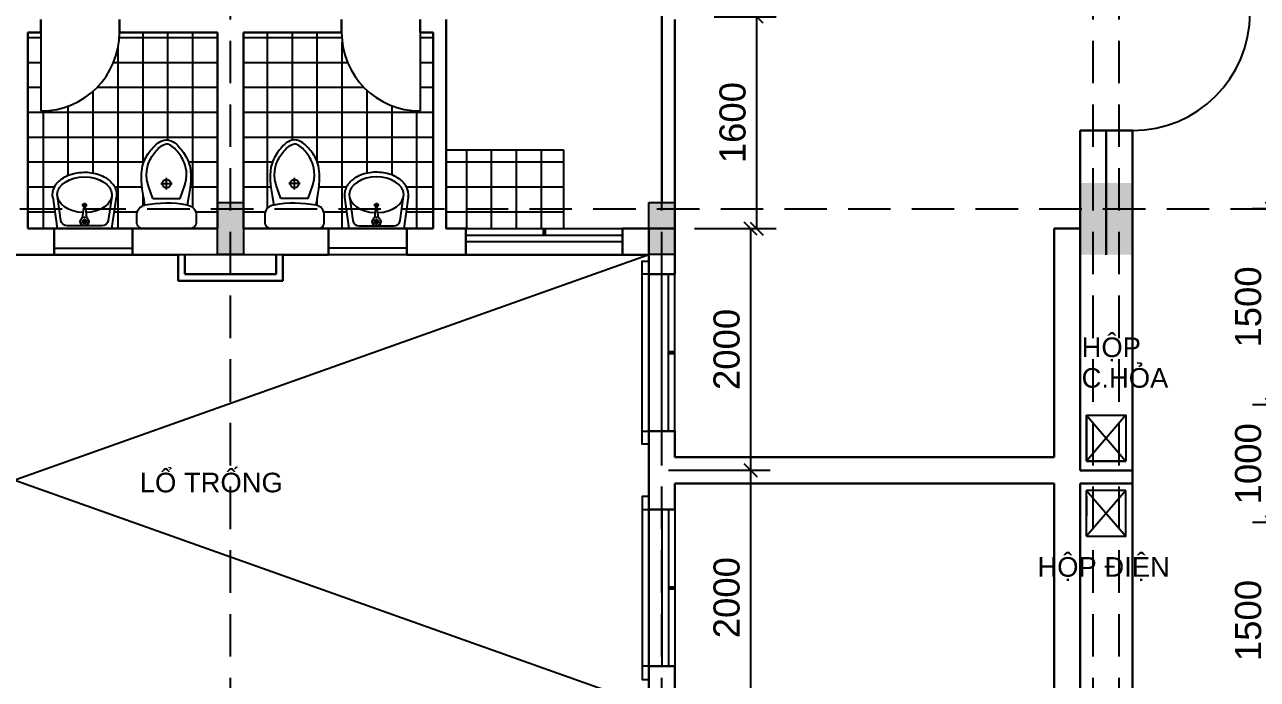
# Model space of a CAD drawing. Extents: x -100 to 171306, y -3236 to 60448.
# Drawn here: x 23669 to 33100, y 44999 to 50009 of the extents above; entities that cross this region are included whole.
import ezdxf

# ---------------------------------------------------------------- set-up
doc = ezdxf.new("R2010")
doc.units = 0
doc.header["$LTSCALE"] = 1300
doc.linetypes.add('HIDDEN', pattern=[0.375, 0.25, -0.125])
doc.layers.get('0').update_dxf_attribs({"linetype": 'CONTINUOUS'})
doc.layers.get('DEFPOINTS').update_dxf_attribs({"linetype": 'CONTINUOUS'})
for name, color, linetype in [('BAO', 3, 'CONTINUOUS'), ('COT', 1, 'CONTINUOUS'), ('CUA', 4, 'CONTINUOUS'), ('HATCH', 5, 'CONTINUOUS'), ('RANH', 2, 'CONTINUOUS'), ('TBI', 2, 'CONTINUOUS'), ('TEXT', 7, 'CONTINUOUS'), ('TIM', 6, 'CONTINUOUS')]:
    doc.layers.add(name, color=color, linetype=linetype)
doc.layers.add('TUONG', color=3, linetype='CONTINUOUS', lineweight=30)
doc.styles.add('VN', font='VHELVEN.TTF')
doc.styles.add('VNI-HELVE', font='VHELVEN.TTF')
doc.dimstyles.new('DIM100S', dxfattribs={"dimscale": 0, "dimtxt": 200, "dimasz": 100, "dimexe": 150, "dimexo": 150, "dimgap": 80, "dimtad": 1, "dimdec": 0, "dimrnd": 50, "dimzin": 0, "dimdsep": 46, "dimtxsty": 'VNI-HELVE', "dimblk1": 'OBLIQUE', "dimblk2": 'OBLIQUE', "dimsah": 1, "dimcen": 0, "dimclrd": 6, "dimclre": 6, "dimclrt": 6, "dimadec": 0, "dimazin": 0, "dimtfac": 1, "dimtdec": 0, "dimtmove": 0, "dimatfit": 3, "dimfxl": 1, "dimtolj": 1, "dimtzin": 0, "dimarcsym": 0})

# ---------------------------------------------------------------- blocks, each defined once
blk = doc.blocks.new('S12B')
at = {"layer": 'CUA', "color": 4, "linetype": 'Continuous'}
for p, q in [((-600, 100), (600, 100)), ((-600, 50), (600, 50)), ((-600, 0), (600, 0)), ((-600, -100), (600, -100))]:
    blk.add_line(p, q, dxfattribs=at)
at = {"layer": 'CUA', "color": 4, "linetype": 'Continuous', "const_width": 30}
blk.add_lwpolyline([(0, 50), (0, 100)], dxfattribs=at)
blk = doc.blocks.new('_OBLIQUE')
at = {"color": 0, "linetype": 'ByBlock'}
blk.add_line((-0.5, -0.5), (0.5, 0.5), dxfattribs=at)
blk = doc.blocks.new('*D131')
at = {"color": 6, "linetype": 'ByBlock', "transparency": 16777216}
for p, q in [((28594.1, 46598.6), (29372.9, 46598.6)), ((29222.9, 46598.6), (29222.9, 44648.9)), ((28794.1, 44648.9), (29372.9, 44648.9))]:
    blk.add_line(p, q, dxfattribs=at)
at = {"layer": 'DEFPOINTS', "color": 0, "linetype": 'ByBlock', "transparency": 16777216}
for p in [(28444.1, 46598.6), (28644.1, 44648.9), (29222.9, 44648.9)]:
    blk.add_point(p, dxfattribs=at)
at = {"color": 6, "linetype": 'ByBlock', "transparency": 16777216, "xscale": 100, "yscale": 100, "zscale": 100}
for p, rotation in [((29222.9, 46598.6), 90), ((29222.9, 44648.9), 270)]:
    blk.add_blockref('_OBLIQUE', p, dxfattribs=dict(at, rotation=rotation))
at = {"color": 6, "linetype": 'ByBlock', "transparency": 16777216, "insert": (29040.1, 45623.8), "char_height": 200, "attachment_point": 5, "rotation": 90, "style": 'VNI-HELVE'}
blk.add_mtext('\\A1;2000', dxfattribs=at)
blk = doc.blocks.new('*D132')
at = {"color": 6, "linetype": 'ByBlock', "transparency": 16777216}
for p, q in [((28794.1, 48448.9), (29372.9, 48448.9)), ((29222.9, 48448.9), (29222.9, 46598.6)), ((28744.1, 46598.6), (29372.9, 46598.6))]:
    blk.add_line(p, q, dxfattribs=at)
at = {"layer": 'DEFPOINTS', "color": 0, "linetype": 'ByBlock', "transparency": 16777216}
for p in [(28644.1, 48448.9), (28594.1, 46598.6), (29222.9, 46598.6)]:
    blk.add_point(p, dxfattribs=at)
at = {"color": 6, "linetype": 'ByBlock', "transparency": 16777216, "xscale": 100, "yscale": 100, "zscale": 100}
for p, rotation in [((29222.9, 48448.9), 90), ((29222.9, 46598.6), 270)]:
    blk.add_blockref('_OBLIQUE', p, dxfattribs=dict(at, rotation=rotation))
at = {"color": 6, "linetype": 'ByBlock', "transparency": 16777216, "insert": (29040.1, 47523.8), "char_height": 200, "attachment_point": 5, "rotation": 90, "style": 'VNI-HELVE'}
blk.add_mtext('\\A1;2000', dxfattribs=at)
blk = doc.blocks.new('*D138')
at = {"color": 6, "linetype": 'ByBlock', "transparency": 16777216}
for p, q in [((28944.1, 50070.3), (29418.7, 50070.3)), ((29268.7, 50070.3), (29268.7, 48448.6)), ((28794.1, 48448.6), (29418.7, 48448.6))]:
    blk.add_line(p, q, dxfattribs=at)
at = {"layer": 'DEFPOINTS', "color": 0, "linetype": 'ByBlock', "transparency": 16777216}
for p in [(28794.1, 50070.3), (28644.1, 48448.6), (29268.7, 48448.6)]:
    blk.add_point(p, dxfattribs=at)
at = {"color": 6, "linetype": 'ByBlock', "transparency": 16777216, "xscale": 100, "yscale": 100, "zscale": 100}
for p, rotation in [((29268.7, 50070.3), 90), ((29268.7, 48448.6), 270)]:
    blk.add_blockref('_OBLIQUE', p, dxfattribs=dict(at, rotation=rotation))
at = {"color": 6, "linetype": 'ByBlock', "transparency": 16777216, "insert": (29086, 49259.5), "char_height": 200, "attachment_point": 5, "rotation": 90, "style": 'VNI-HELVE'}
blk.add_mtext('\\A1;1600', dxfattribs=at)
blk = doc.blocks.new('*D142')
at = {"color": 6, "linetype": 'ByBlock', "transparency": 16777216}
for p, q in [((33994.1, 47098.6), (33063.3, 47098.6)), ((33213.3, 47098.6), (33213.3, 46198.6)), ((34144.1, 46198.6), (33063.3, 46198.6))]:
    blk.add_line(p, q, dxfattribs=at)
at = {"layer": 'DEFPOINTS', "color": 0, "linetype": 'ByBlock', "transparency": 16777216}
for p in [(34144.1, 47098.6), (33213.3, 46198.6), (34294.1, 46198.6)]:
    blk.add_point(p, dxfattribs=at)
at = {"color": 6, "linetype": 'ByBlock', "transparency": 16777216, "xscale": 100, "yscale": 100, "zscale": 100}
for p, rotation in [((33213.3, 47098.6), 90), ((33213.3, 46198.6), 270)]:
    blk.add_blockref('_OBLIQUE', p, dxfattribs=dict(at, rotation=rotation))
at = {"color": 6, "linetype": 'ByBlock', "transparency": 16777216, "insert": (33030.5, 46648.6), "char_height": 200, "attachment_point": 5, "rotation": 90, "style": 'VNI-HELVE'}
blk.add_mtext('\\A1;1000', dxfattribs=at)
blk = doc.blocks.new('*D144')
at = {"color": 6, "linetype": 'ByBlock', "transparency": 16777216}
for p, q in [((33994.2, 48598.6), (33063.3, 48598.6)), ((33213.3, 48598.6), (33213.3, 47098.6)), ((34144.1, 47098.6), (33063.3, 47098.6))]:
    blk.add_line(p, q, dxfattribs=at)
at = {"layer": 'DEFPOINTS', "color": 0, "linetype": 'ByBlock', "transparency": 16777216}
for p in [(34144.2, 48598.6), (33213.3, 47098.6), (34294.1, 47098.6)]:
    blk.add_point(p, dxfattribs=at)
at = {"color": 6, "linetype": 'ByBlock', "transparency": 16777216, "xscale": 100, "yscale": 100, "zscale": 100}
for p, rotation in [((33213.3, 48598.6), 90), ((33213.3, 47098.6), 270)]:
    blk.add_blockref('_OBLIQUE', p, dxfattribs=dict(at, rotation=rotation))
at = {"color": 6, "linetype": 'ByBlock', "transparency": 16777216, "insert": (33030.5, 47848.6), "char_height": 200, "attachment_point": 5, "rotation": 90, "style": 'VNI-HELVE'}
blk.add_mtext('\\A1;1500', dxfattribs=at)
blk = doc.blocks.new('*D180')
at = {"color": 6, "linetype": 'ByBlock', "transparency": 16777216}
for p, q in [((34144.2, 46198.6), (33063.3, 46198.6)), ((33213.3, 46198.6), (33213.3, 44698.6)), ((33993.8, 44698.6), (33063.3, 44698.6))]:
    blk.add_line(p, q, dxfattribs=at)
at = {"layer": 'DEFPOINTS', "color": 0, "linetype": 'ByBlock', "transparency": 16777216}
for p in [(34294.2, 46198.6), (33213.3, 44698.6), (34143.8, 44698.6)]:
    blk.add_point(p, dxfattribs=at)
at = {"color": 6, "linetype": 'ByBlock', "transparency": 16777216, "xscale": 100, "yscale": 100, "zscale": 100}
for p, rotation in [((33213.3, 46198.6), 90), ((33213.3, 44698.6), 270)]:
    blk.add_blockref('_OBLIQUE', p, dxfattribs=dict(at, rotation=rotation))
at = {"color": 6, "linetype": 'ByBlock', "transparency": 16777216, "insert": (33030.5, 45448.6), "char_height": 200, "attachment_point": 5, "rotation": 90, "style": 'VNI-HELVE'}
blk.add_mtext('\\A1;1500', dxfattribs=at)

msp = doc.modelspace()

# ---------------------------------------------------------------- hatches: boundary and pattern name
at = {"layer": 'HATCH', "linetype": 'Continuous'}
h = msp.add_hatch(dxfattribs=at)
h.set_pattern_fill('NET', color=5, scale=60, style=0)
edge = h.paths.add_edge_path()
edge.add_spline(control_points=[(23883.9, 48688.7), (23883, 48694.3), (23882.6, 48699.9), (23882.5, 48706), (23882.5, 48706.5), (23882.5, 48707), (23882.5, 48712.6), (23882.9, 48718.2), (23884.4, 48729.3), (23885.5, 48734.8), (23888.5, 48745.7), (23890.3, 48751.1), (23894.6, 48761.5), (23897.1, 48766.6), (23904.1, 48779.2), (23909, 48786.5), (23920.1, 48800.2), (23926.2, 48806.8), (23939.5, 48819), (23946.7, 48824.7), (23969.1, 48840.4), (23985.6, 48849.2), (24020.8, 48863.6), (24039.5, 48869.2), (24078.3, 48877), (24098.4, 48879.3), (24138.6, 48880.3), (24158.9, 48879), (24198.3, 48873.2), (24217.6, 48868.6), (24254, 48856), (24271.3, 48848.2), (24298.3, 48831.9), (24308.8, 48824.3), (24326, 48809.2), (24333.1, 48801.9), (24345.7, 48786.5), (24351.2, 48778.2), (24359.5, 48762.9), (24362.6, 48755.9), (24367.5, 48741.6), (24369.3, 48734.2), (24371.7, 48719.3), (24372.2, 48711.7), (24371.9, 48699), (24371.5, 48693.9), (24370.7, 48688.7)], knot_values=[6.188041, 6.188041, 6.188041, 6.188041, 6.275655, 6.275655, 6.283185, 6.283185, 6.283185, 6.370914, 6.370914, 6.458643, 6.458643, 6.546371, 6.546371, 6.6341, 6.6341, 6.768, 6.768, 6.901901, 6.901901, 7.035802, 7.035802, 7.295927, 7.295927, 7.556052, 7.556052, 7.816177, 7.816177, 8.076302, 8.076302, 8.336427, 8.336427, 8.596553, 8.596553, 8.783728, 8.783728, 8.934606, 8.934606, 9.085483, 9.085483, 9.203366, 9.203366, 9.321248, 9.321248, 9.43913, 9.43913, 9.519922, 9.519922, 9.519922, 9.519922], degree=3, periodic=0)
edge.add_line((24370.7, 48688.7), (24335.8, 48448.6))
edge.add_line((24335.8, 48448.6), (23918.8, 48448.6))
edge.add_line((23918.8, 48448.6), (23883.9, 48688.7))
edge = h.paths.add_edge_path()
edge.add_line((23694.1, 48448.6), (25144.1, 48448.6))
edge.add_line((25144.1, 48448.6), (25144.1, 49948.6))
edge.add_line((25144.1, 49948.6), (24394.1, 49948.6))
edge.add_arc((23794.1, 49948.6), 600, -90, 0, ccw=False)
edge.add_line((23794.1, 49348.6), (23794.1, 49948.6))
edge.add_line((23794.1, 49948.6), (23694.1, 49948.6))
edge.add_line((23694.1, 49948.6), (23694.1, 48448.6))
edge = h.paths.add_edge_path()
edge.add_arc((24906.9, 48553.7), 75, 0, 79.29075, ccw=False)
edge.add_line((24981.9, 48553.7), (24981.9, 48498.6))
edge.add_arc((24931.9, 48498.6), 50, -90, 0, ccw=False)
edge.add_line((24931.9, 48448.6), (24576.9, 48448.6))
edge.add_arc((24576.9, 48498.6), 50, 180, 270, ccw=False)
edge.add_line((24526.9, 48498.6), (24526.9, 48553.7))
edge.add_arc((24602, 48553.6), 75, 99.49315, 179.99077, ccw=False)
edge.add_line((24589.6, 48627.7), (24588.5, 48633.3))
edge.add_line((24588.5, 48633.3), (24585.9, 48647))
edge.add_line((24585.9, 48647), (24582.2, 48667.4))
edge.add_line((24582.2, 48667.4), (24577.9, 48692.8))
edge.add_line((24577.9, 48692.8), (24573.4, 48721.7))
edge.add_line((24573.4, 48721.7), (24569.2, 48752.5))
edge.add_line((24569.2, 48752.5), (24565.7, 48783.7))
edge.add_line((24565.7, 48783.7), (24563.3, 48813.7))
edge.add_line((24563.3, 48813.7), (24562.4, 48841.3))
edge.add_line((24562.4, 48841.3), (24562.9, 48866.4))
edge.add_line((24562.9, 48866.4), (24564.7, 48889.1))
edge.add_line((24564.7, 48889.1), (24567.6, 48909.7))
edge.add_line((24567.6, 48909.7), (24571.5, 48928.4))
edge.add_line((24571.5, 48928.4), (24576.2, 48945.4))
edge.add_line((24576.2, 48945.4), (24581.5, 48960.9))
edge.add_line((24581.5, 48960.9), (24587.3, 48975))
edge.add_line((24587.3, 48975), (24593.5, 48988.1))
edge.add_line((24593.5, 48988.1), (24600, 49000.3))
edge.add_line((24600, 49000.3), (24606.9, 49011.7))
edge.add_line((24606.9, 49011.7), (24614.2, 49022.6))
edge.add_line((24614.2, 49022.6), (24621.9, 49033.1))
edge.add_line((24621.9, 49033.1), (24630, 49043.4))
edge.add_line((24630, 49043.4), (24638.6, 49053.6))
edge.add_line((24638.6, 49053.6), (24647.7, 49064))
edge.add_line((24647.7, 49064), (24657.3, 49074.7))
edge.add_line((24657.3, 49074.7), (24667.5, 49085.3))
edge.add_line((24667.5, 49085.3), (24678.7, 49095.5))
edge.add_line((24678.7, 49095.5), (24690.9, 49105))
edge.add_line((24690.9, 49105), (24704.4, 49113.4))
edge.add_line((24704.4, 49113.4), (24719.3, 49120.4))
edge.add_line((24719.3, 49120.4), (24736, 49125.6))
edge.add_line((24736, 49125.6), (24754.4, 49128.6))
edge.add_line((24754.4, 49128.6), (24772.9, 49125.3))
edge.add_line((24772.9, 49125.3), (24789.4, 49119.8))
edge.add_line((24789.4, 49119.8), (24804.3, 49112.6))
edge.add_line((24804.3, 49112.6), (24817.6, 49103.9))
edge.add_line((24817.6, 49103.9), (24829.7, 49094.2))
edge.add_line((24829.7, 49094.2), (24840.6, 49083.8))
edge.add_line((24840.6, 49083.8), (24850.7, 49073))
edge.add_line((24850.7, 49073), (24860.1, 49062.2))
edge.add_line((24860.1, 49062.2), (24869, 49051.6))
edge.add_line((24869, 49051.6), (24877.4, 49041.1))
edge.add_line((24877.4, 49041.1), (24885.5, 49030.2))
edge.add_line((24885.5, 49030.2), (24893.2, 49018.7))
edge.add_line((24893.2, 49018.7), (24900.7, 49006.3))
edge.add_line((24900.7, 49006.3), (24907.9, 48992.6))
edge.add_line((24907.9, 48992.6), (24914.9, 48977.3))
edge.add_line((24914.9, 48977.3), (24921.8, 48960.1))
edge.add_line((24921.8, 48960.1), (24928.5, 48940.6))
edge.add_line((24928.5, 48940.6), (24934.4, 48917.5))
edge.add_line((24934.4, 48917.5), (24938.7, 48889.5))
edge.add_line((24938.7, 48889.5), (24940.8, 48855.2))
edge.add_line((24940.8, 48855.2), (24939.8, 48813.4))
edge.add_line((24939.8, 48813.4), (24935.1, 48762.6))
edge.add_line((24935.1, 48762.6), (24926, 48701.6))
edge.add_line((24926, 48701.6), (24911.6, 48628.9))
h = msp.add_hatch(dxfattribs=at)
h.set_pattern_fill('NET', color=5, scale=60, style=0)
edge = h.paths.add_edge_path()
edge.add_line((26604.3, 48688.7), (26569.3, 48448.6))
edge.add_line((26569.3, 48448.6), (26152.3, 48448.6))
edge.add_line((26152.3, 48448.6), (26117.4, 48688.7))
edge.add_spline(control_points=[(26117.4, 48688.7), (26116.6, 48693.9), (26116.2, 48699), (26115.9, 48711.7), (26116.4, 48719.3), (26118.8, 48734.2), (26120.7, 48741.6), (26125.6, 48755.9), (26128.7, 48762.9), (26136.9, 48778.2), (26142.5, 48786.5), (26155, 48801.9), (26162.1, 48809.2), (26179.3, 48824.3), (26189.8, 48831.9), (26216.9, 48848.2), (26234.1, 48856), (26270.6, 48868.6), (26289.8, 48873.2), (26329.3, 48879), (26349.5, 48880.3), (26389.7, 48879.3), (26409.8, 48877), (26448.6, 48869.2), (26467.4, 48863.6), (26502.6, 48849.2), (26519, 48840.4), (26541.4, 48824.7), (26548.6, 48819), (26561.9, 48806.8), (26568, 48800.2), (26579.1, 48786.5), (26584.1, 48779.2), (26591.1, 48766.6), (26593.5, 48761.5), (26597.8, 48751.1), (26599.7, 48745.7), (26602.6, 48734.8), (26603.7, 48729.3), (26605.2, 48718.2), (26605.6, 48712.6), (26605.6, 48707), (26605.6, 48706.5), (26605.6, 48706), (26605.5, 48699.9), (26605.1, 48694.3), (26604.3, 48688.7)], knot_values=[6.188041, 6.188041, 6.188041, 6.188041, 6.268833, 6.268833, 6.386716, 6.386716, 6.504598, 6.504598, 6.62248, 6.62248, 6.773358, 6.773358, 6.924236, 6.924236, 7.111411, 7.111411, 7.371536, 7.371536, 7.631661, 7.631661, 7.891786, 7.891786, 8.151911, 8.151911, 8.412037, 8.412037, 8.672162, 8.672162, 8.806062, 8.806062, 8.939963, 8.939963, 9.073864, 9.073864, 9.161592, 9.161592, 9.249321, 9.249321, 9.33705, 9.33705, 9.424778, 9.424778, 9.424778, 9.432308, 9.432308, 9.519922, 9.519922, 9.519922, 9.519922], degree=3, periodic=0)
edge = h.paths.add_edge_path()
edge.add_line((26794.1, 48448.6), (25344.1, 48448.6))
edge.add_line((25344.1, 48448.6), (25344.1, 49948.6))
edge.add_line((25344.1, 49948.6), (26094.1, 49948.6))
edge.add_arc((26694.1, 49948.6), 600, 180, 270)
edge.add_line((26694.1, 49348.6), (26694.1, 49948.6))
edge.add_line((26694.1, 49948.6), (26794.1, 49948.6))
edge.add_line((26794.1, 49948.6), (26794.1, 48448.6))
edge = h.paths.add_edge_path()
edge.add_arc((25581.2, 48553.7), 75, 100.70925, 180)
edge.add_line((25506.2, 48553.7), (25506.2, 48498.6))
edge.add_arc((25556.2, 48498.6), 50, 180, 270)
edge.add_line((25556.2, 48448.6), (25911.2, 48448.6))
edge.add_arc((25911.2, 48498.6), 50, 270, 360)
edge.add_line((25961.2, 48498.6), (25961.2, 48553.7))
edge.add_arc((25886.1, 48553.6), 75, 0.00923, 80.50685)
edge.add_line((25898.5, 48627.7), (25899.6, 48633.3))
edge.add_line((25899.6, 48633.3), (25902.2, 48647))
edge.add_line((25902.2, 48647), (25905.9, 48667.4))
edge.add_line((25905.9, 48667.4), (25910.2, 48692.8))
edge.add_line((25910.2, 48692.8), (25914.7, 48721.7))
edge.add_line((25914.7, 48721.7), (25918.9, 48752.5))
edge.add_line((25918.9, 48752.5), (25922.5, 48783.7))
edge.add_line((25922.5, 48783.7), (25924.8, 48813.7))
edge.add_line((25924.8, 48813.7), (25925.7, 48841.3))
edge.add_line((25925.7, 48841.3), (25925.2, 48866.4))
edge.add_line((25925.2, 48866.4), (25923.4, 48889.1))
edge.add_line((25923.4, 48889.1), (25920.5, 48909.7))
edge.add_line((25920.5, 48909.7), (25916.6, 48928.4))
edge.add_line((25916.6, 48928.4), (25912, 48945.4))
edge.add_line((25912, 48945.4), (25906.7, 48960.9))
edge.add_line((25906.7, 48960.9), (25900.8, 48975))
edge.add_line((25900.8, 48975), (25894.7, 48988.1))
edge.add_line((25894.7, 48988.1), (25888.1, 49000.3))
edge.add_line((25888.1, 49000.3), (25881.2, 49011.7))
edge.add_line((25881.2, 49011.7), (25873.9, 49022.6))
edge.add_line((25873.9, 49022.6), (25866.2, 49033.1))
edge.add_line((25866.2, 49033.1), (25858.1, 49043.4))
edge.add_line((25858.1, 49043.4), (25849.5, 49053.6))
edge.add_line((25849.5, 49053.6), (25840.4, 49064))
edge.add_line((25840.4, 49064), (25830.9, 49074.7))
edge.add_line((25830.9, 49074.7), (25820.6, 49085.3))
edge.add_line((25820.6, 49085.3), (25809.5, 49095.5))
edge.add_line((25809.5, 49095.5), (25797.3, 49105))
edge.add_line((25797.3, 49105), (25783.8, 49113.4))
edge.add_line((25783.8, 49113.4), (25768.8, 49120.4))
edge.add_line((25768.8, 49120.4), (25752.2, 49125.6))
edge.add_line((25752.2, 49125.6), (25733.7, 49128.6))
edge.add_line((25733.7, 49128.6), (25715.2, 49125.3))
edge.add_line((25715.2, 49125.3), (25698.7, 49119.8))
edge.add_line((25698.7, 49119.8), (25683.9, 49112.6))
edge.add_line((25683.9, 49112.6), (25670.5, 49103.9))
edge.add_line((25670.5, 49103.9), (25658.5, 49094.2))
edge.add_line((25658.5, 49094.2), (25647.5, 49083.8))
edge.add_line((25647.5, 49083.8), (25637.4, 49073))
edge.add_line((25637.4, 49073), (25628.1, 49062.2))
edge.add_line((25628.1, 49062.2), (25619.2, 49051.6))
edge.add_line((25619.2, 49051.6), (25610.7, 49041.1))
edge.add_line((25610.7, 49041.1), (25602.7, 49030.2))
edge.add_line((25602.7, 49030.2), (25594.9, 49018.7))
edge.add_line((25594.9, 49018.7), (25587.5, 49006.3))
edge.add_line((25587.5, 49006.3), (25580.2, 48992.6))
edge.add_line((25580.2, 48992.6), (25573.2, 48977.3))
edge.add_line((25573.2, 48977.3), (25566.3, 48960.1))
edge.add_line((25566.3, 48960.1), (25559.6, 48940.6))
edge.add_line((25559.6, 48940.6), (25553.7, 48917.5))
edge.add_line((25553.7, 48917.5), (25549.4, 48889.5))
edge.add_line((25549.4, 48889.5), (25547.3, 48855.2))
edge.add_line((25547.3, 48855.2), (25548.3, 48813.4))
edge.add_line((25548.3, 48813.4), (25553, 48762.6))
edge.add_line((25553, 48762.6), (25562.2, 48701.6))
edge.add_line((25562.2, 48701.6), (25576.5, 48628.9))
h = msp.add_hatch(dxfattribs=at)
h.set_pattern_fill('NET', color=5, scale=60, style=0)
h.paths.add_polyline_path([(23594.1, 49048.6), (22694.1, 49048.6), (22694.1, 48448.6), (23594.1, 48448.6)])
h.paths.add_polyline_path([(27794.1, 49048.6), (26894.1, 49048.6), (26894.1, 48448.6), (27794.1, 48448.6)])

# ---------------------------------------------------------------- linework, layer by layer
at = {"layer": 'BAO', "color": 3, "linetype": 'Continuous'}
for p, q in [((25244.1, 48248.6), (18644.1, 48248.6)), ((28444.1, 48248.6), (25244.1, 48248.6))]:
    msp.add_line(p, q, dxfattribs=at)
at = {"layer": 'COT', "linetype": 'Continuous'}
for points in [[(25144.1, 48648.6), (25344.1, 48648.6), (25344.1, 48249.3), (25144.1, 48249.3)], [(28444.1, 48648.6), (28644.1, 48648.6), (28644.1, 48249.3), (28444.1, 48249.3)]]:
    msp.add_lwpolyline(points, close=True, dxfattribs=at)
at = {"layer": 'COT', "color": 1, "linetype": 'Continuous'}
for points in [[(31744.1, 48248.6), (31944.1, 48248.6), (31744.1, 48798.6), (31944.1, 48798.6)], [(31943.9, 48248.6), (32143.9, 48248.6), (31943.9, 48798.6), (32143.9, 48798.6)]]:
    msp.add_solid(points, dxfattribs=at)
at = {"layer": 'COT', "linetype": 'Continuous'}
for points in [[(25144.1, 48249.3), (25344.1, 48249.3), (25144.1, 48648.6), (25344.1, 48648.6)], [(28444.1, 48249.3), (28644.1, 48249.3), (28444.1, 48648.6), (28644.1, 48648.6)]]:
    msp.add_solid(points, dxfattribs=at)
at = {"layer": 'CUA', "color": 3, "linetype": 'Continuous'}
for p, q in [((23794.1, 49948.6), (23794.1, 49348.6)), ((26694.1, 49948.6), (26694.1, 49348.6))]:
    msp.add_line(p, q, dxfattribs=at)
at = {"layer": 'CUA', "color": 4, "linetype": 'Continuous'}
for p, q in [((23894.1, 48298.6), (24494.1, 48298.6)), ((26594.1, 48298.6), (25994.1, 48298.6)), ((28444.1, 48248.6), (18744.1, 44798.6)), ((18744.2, 48248.6), (28444.1, 44798.6)), ((28394.1, 46898.6), (28394.1, 48098.6)), ((28544.1, 46898.6), (28544.1, 48098.6)), ((28594.1, 46898.6), (28594.1, 48098.6)), ((28644.1, 46898.6), (28644.1, 48098.6)), ((28394.1, 46298.6), (28394.1, 45098.6)), ((28544.1, 46298.6), (28544.1, 45098.6)), ((28594.1, 46298.6), (28594.1, 45098.6)), ((28644.1, 46298.6), (28644.1, 45098.6))]:
    msp.add_line(p, q, dxfattribs=at)
for points in [[(23894.1, 48448.6), (23894.1, 48248.6), (24494.1, 48248.6), (24494.1, 48448.6)], [(26594.1, 48448.6), (26594.1, 48248.6), (25994.1, 48248.6), (25994.1, 48448.6)]]:
    msp.add_lwpolyline(points, close=True, dxfattribs=at)
for points in [[(28444.1, 48098.6), (28394.1, 48098.6), (28394.1, 48198.6), (28444.1, 48198.6)], [(28444.1, 48098.6), (28394.1, 48098.6), (28394.1, 48198.6), (28444.1, 48198.6)], [(28444.1, 46798.6), (28394.1, 46798.6), (28394.1, 46898.6), (28444.1, 46898.6)], [(28444.1, 46398.6), (28394.1, 46398.6), (28394.1, 46298.6), (28444.1, 46298.6)], [(28444.1, 45098.6), (28394.1, 45098.6), (28394.1, 44998.6), (28444.1, 44998.6)]]:
    msp.add_lwpolyline(points, dxfattribs=at)
at = {"layer": 'CUA', "color": 4, "linetype": 'Continuous', "const_width": 30}
for points in [[(28594.1, 47498.6), (28644.1, 47498.6)], [(28594.1, 45698.6), (28644.1, 45698.6)]]:
    msp.add_lwpolyline(points, dxfattribs=at)
at = {"layer": 'CUA', "color": 4, "linetype": 'Continuous'}
msp.add_arc((32144.1, 50098.6), 900, 270, 0, dxfattribs=at)
at = {"layer": 'CUA', "color": 3, "linetype": 'Continuous'}
for centre, start, end in [((23794.1, 49948.6), 270, 0), ((26694.1, 49948.6), 180, 270)]:
    msp.add_arc(centre, 600, start, end, dxfattribs=at)
at = {"layer": 'RANH', "color": 2, "linetype": 'HIDDEN'}
for p, q in [((25244.1, 36398.6), (25244.1, 57559.7)), ((28544.1, 36398.6), (28544.1, 57559.7)), ((31844, 36398.6), (31844, 57559.7)), ((32044, 36398.6), (32044, 57559.7)), ((5594.1, 48598.9), (64365.3, 48598.6))]:
    msp.add_line(p, q, dxfattribs=at)
at = {"layer": 'TBI', "color": 2, "linetype": 'Continuous'}
for p, q in [((24710.3, 48792.6), (24798.6, 48792.6)), ((24754.4, 48748.4), (24754.4, 48836.7)), ((25777.8, 48792.6), (25689.6, 48792.6)), ((25733.7, 48748.4), (25733.7, 48836.7)), ((24650.2, 48677.6), (24858.7, 48677.6)), ((25838, 48677.6), (25629.4, 48677.6)), ((24108.7, 48626.8), (24147.3, 48626.8)), ((24127.3, 48645.4), (24127.3, 48606.7)), ((26379.5, 48626.8), (26340.8, 48626.8)), ((26360.8, 48645.4), (26360.8, 48606.7)), ((31793.2, 47019.7), (32093.2, 46669.7)), ((32093.2, 47019.7), (31793.2, 46669.7)), ((31793.2, 47019.7), (31793.2, 46669.7)), ((31793.2, 46669.7), (31793.2, 47019.7)), ((32093.2, 46669.7), (31793.2, 46669.7)), ((31793.2, 46669.7), (32093.2, 46669.7)), ((31793.2, 46443.9), (32093.2, 46093.9)), ((32093.2, 46443.9), (31793.2, 46093.9)), ((32093.2, 46443.9), (31793.2, 46443.9)), ((31793.2, 46093.9), (31793.2, 46443.9)), ((31793.2, 46398.6), (31793.2, 46248.6))]:
    msp.add_line(p, q, dxfattribs=at)
at = {"layer": 'TBI', "color": 4}
msp.add_line((26594.1, 48448.6), (25994.1, 48448.6), dxfattribs=at)
at = {"layer": 'TBI', "color": 2, "linetype": 'Continuous'}
for points in [[(24920.9, 48627.3, -0.360469), (24981.9, 48553.7), (24981.9, 48553.7), (24981.9, 48498.6, -0.414214), (24931.9, 48448.6), (24576.9, 48448.6, -0.414214), (24526.9, 48498.6), (24526.9, 48553.7, -0.366431), (24589.6, 48627.7), (24588.5, 48633.3), (24585.9, 48647), (24582.2, 48667.4), (24577.9, 48692.8), (24573.4, 48721.7), (24569.2, 48752.5), (24565.7, 48783.7), (24563.3, 48813.7), (24562.4, 48841.3), (24562.9, 48866.4), (24564.7, 48889.1), (24567.6, 48909.7), (24571.5, 48928.4), (24576.2, 48945.4), (24581.5, 48960.9), (24587.3, 48975), (24593.5, 48988.1), (24600, 49000.3), (24606.9, 49011.7), (24614.2, 49022.6), (24621.9, 49033.1), (24630, 49043.4), (24638.6, 49053.6), (24647.7, 49064), (24657.3, 49074.7), (24667.5, 49085.3), (24678.7, 49095.5), (24690.9, 49105), (24704.4, 49113.4), (24719.3, 49120.4), (24736, 49125.6), (24754.4, 49128.6), (24772.9, 49125.3), (24789.4, 49119.8), (24804.3, 49112.6), (24817.6, 49103.9), (24829.7, 49094.2), (24840.6, 49083.8), (24850.7, 49073), (24860.1, 49062.2), (24869, 49051.6), (24877.4, 49041.1), (24885.5, 49030.2), (24893.2, 49018.7), (24900.7, 49006.3), (24907.9, 48992.6), (24914.9, 48977.3), (24921.8, 48960.1), (24928.5, 48940.6), (24934.4, 48917.5), (24938.7, 48889.5), (24940.8, 48855.2), (24939.8, 48813.4), (24935.1, 48762.6), (24926, 48701.6), (24911.6, 48628.9)], [(25567.2, 48627.3, 0.360469), (25506.2, 48553.7), (25506.2, 48553.7), (25506.2, 48498.6, 0.414214), (25556.2, 48448.6), (25911.2, 48448.6, 0.414214), (25961.2, 48498.6), (25961.2, 48553.7, 0.366431), (25898.5, 48627.7), (25899.6, 48633.3), (25902.2, 48647), (25905.9, 48667.4), (25910.2, 48692.8), (25914.7, 48721.7), (25918.9, 48752.5), (25922.5, 48783.7), (25924.8, 48813.7), (25925.7, 48841.3), (25925.2, 48866.4), (25923.4, 48889.1), (25920.5, 48909.7), (25916.6, 48928.4), (25912, 48945.4), (25906.7, 48960.9), (25900.8, 48975), (25894.7, 48988.1), (25888.1, 49000.3), (25881.2, 49011.7), (25873.9, 49022.6), (25866.2, 49033.1), (25858.1, 49043.4), (25849.5, 49053.6), (25840.4, 49064), (25830.9, 49074.7), (25820.6, 49085.3), (25809.5, 49095.5), (25797.3, 49105), (25783.8, 49113.4), (25768.8, 49120.4), (25752.2, 49125.6), (25733.7, 49128.6), (25715.2, 49125.3), (25698.7, 49119.8), (25683.9, 49112.6), (25670.5, 49103.9), (25658.5, 49094.2), (25647.5, 49083.8), (25637.4, 49073), (25628.1, 49062.2), (25619.2, 49051.6), (25610.7, 49041.1), (25602.7, 49030.2), (25594.9, 49018.7), (25587.5, 49006.3), (25580.2, 48992.6), (25573.2, 48977.3), (25566.3, 48960.1), (25559.6, 48940.6), (25553.7, 48917.5), (25549.4, 48889.5), (25547.3, 48855.2), (25548.3, 48813.4), (25553, 48762.6), (25562.2, 48701.6), (25576.5, 48628.9)], [(24335, 48694.9), (24308.3, 48511.4, -0.372492), (24258.8, 48468.6), (23995.8, 48468.6, -0.372492), (23946.3, 48511.4), (23919.6, 48694.9)], [(26153.1, 48694.9), (26179.8, 48511.4, 0.372492), (26229.3, 48468.6), (26492.3, 48468.6, 0.372492), (26541.8, 48511.4), (26568.5, 48694.9)]]:
    msp.add_lwpolyline(points, format="xyb", dxfattribs=at)
for points in [[(24650.2, 48677.6), (24632.4, 48729.2), (24614.7, 48780.7), (24603.9, 48823.6), (24601.8, 48858.6), (24602.8, 48887.9), (24606.2, 48911.7), (24611.2, 48931.5), (24617.1, 48949), (24623.4, 48964.6), (24629.8, 48978.4), (24636.2, 48990.5), (24642.8, 49001.5), (24649.6, 49011.7), (24656.9, 49021.5), (24664.8, 49031.3), (24673.2, 49041.4), (24682.1, 49051.5), (24691.1, 49061.2), (24700.4, 49070.1), (24710.1, 49077.9), (24720.4, 49084.6), (24731.6, 49090), (24743.9, 49094.1), (24754.4, 49096)], [(24858.7, 48677.6), (24876.5, 48729.2), (24894.2, 48780.7), (24905, 48823.6), (24907.1, 48858.6), (24906.1, 48887.9), (24902.7, 48911.7), (24897.7, 48931.5), (24891.8, 48949), (24885.5, 48964.6), (24879.1, 48978.4), (24872.7, 48990.5), (24866.1, 49001.5), (24859.3, 49011.7), (24852, 49021.5), (24844.1, 49031.3), (24835.7, 49041.4), (24826.8, 49051.5), (24817.8, 49061.2), (24808.5, 49070.1), (24798.8, 49077.9), (24788.5, 49084.6), (24777.3, 49090), (24765, 49094.1), (24754.4, 49096)], [(25629.4, 48677.6), (25611.7, 48729.2), (25594, 48780.7), (25583.1, 48823.6), (25581, 48858.6), (25582, 48887.9), (25585.4, 48911.7), (25590.4, 48931.5), (25596.4, 48949), (25602.7, 48964.6), (25609, 48978.4), (25615.4, 48990.5), (25622, 49001.5), (25628.9, 49011.7), (25636.1, 49021.5), (25644, 49031.3), (25652.5, 49041.4), (25661.3, 49051.5), (25670.3, 49061.2), (25679.6, 49070.1), (25689.4, 49077.9), (25699.7, 49084.6), (25710.8, 49090), (25723.2, 49094.1), (25733.7, 49096)], [(25838, 48677.6), (25855.7, 48729.2), (25873.4, 48780.7), (25884.2, 48823.6), (25886.4, 48858.6), (25885.3, 48887.9), (25881.9, 48911.7), (25876.9, 48931.5), (25871, 48949), (25864.7, 48964.6), (25858.3, 48978.4), (25851.9, 48990.5), (25845.4, 49001.5), (25838.5, 49011.7), (25831.2, 49021.5), (25823.4, 49031.3), (25814.9, 49041.4), (25806.1, 49051.5), (25797, 49061.2), (25787.7, 49070.1), (25778, 49077.9), (25767.7, 49084.6), (25756.6, 49090), (25744.2, 49094.1), (25733.7, 49096)], [(23883.9, 48688.7), (23918.8, 48448.6), (24335.8, 48448.6), (24370.7, 48688.7)], [(26604.3, 48688.7), (26569.3, 48448.6), (26152.3, 48448.6), (26117.4, 48688.7)], [(24111.1, 48530.7), (24120.9, 48603.7), (24133.7, 48603.7), (24143.5, 48530.7)], [(26377, 48530.7), (26367.2, 48603.7), (26354.5, 48603.7), (26344.6, 48530.7)], [(24108.7, 48501.8), (24147.3, 48501.8)], [(24127.3, 48520.4), (24127.3, 48481.7)], [(26379.5, 48501.8), (26340.8, 48501.8)], [(26360.8, 48520.4), (26360.8, 48481.7)], [(31793.2, 47019.7), (32093.2, 47019.7), (32093.2, 46669.7)], [(31793.2, 46093.9), (32093.2, 46093.9), (32093.2, 46443.9)]]:
    msp.add_lwpolyline(points, dxfattribs=at)
at = {"layer": 'TBI', "color": 3}
msp.add_lwpolyline([(27794.1, 49048.6), (26894.1, 49048.6), (26894.1, 48448.6), (27794.1, 48448.6)], close=True, dxfattribs=at)
at = {"layer": 'TBI', "color": 2, "linetype": 'Continuous'}
for centre, radius in [((24754.4, 48792.6), 32.4), ((25733.7, 48792.6), 32.4), ((24127.3, 48626.8), 13.4), ((26360.8, 48626.8), 13.4), ((24127.3, 48501.8), 33.2), ((24127.3, 48501.8), 16.3), ((26360.8, 48501.8), 33.2), ((26360.8, 48501.8), 16.3)]:
    msp.add_circle(centre, radius, dxfattribs=at)
for centre, radius, start, end in [((24754.4, 47747.3), 895.7, 79.89411, 100.70925), ((24900.1, 48532.2), 97.4, 77.66548, 83.21876), ((25588, 48532.2), 97.4, 96.78124, 102.33452), ((25733.7, 47747.3), 895.7, 79.29075, 100.10589)]:
    msp.add_arc(centre, radius, start, end, dxfattribs=at)
at = {"layer": 'TBI', "color": 2, "linetype": 'Continuous', "extrusion": (0, 0, -1)}
msp.add_ellipse((24127.3, 48707), major_axis=(208.5, 0), ratio=0.655373, start_param=1.622793, end_param=7.801985, dxfattribs=at)
at = {"layer": 'TBI', "color": 2, "linetype": 'Continuous'}
msp.add_ellipse((26360.8, 48707), major_axis=(208.5, 0), ratio=0.655373, start_param=4.764386, end_param=10.943578, dxfattribs=at)
for points in [[(23883.9, 48688.7), (23883, 48694.3), (23882.6, 48699.9), (23882.5, 48706), (23882.5, 48706.5), (23882.5, 48707), (23882.5, 48712.6), (23882.9, 48718.2), (23884.4, 48729.3), (23885.5, 48734.8), (23888.5, 48745.7), (23890.3, 48751.1), (23894.6, 48761.5), (23897.1, 48766.6), (23904.1, 48779.2), (23909, 48786.5), (23920.1, 48800.2), (23926.2, 48806.8), (23939.5, 48819), (23946.7, 48824.7), (23969.1, 48840.4), (23985.6, 48849.2), (24020.8, 48863.6), (24039.5, 48869.2), (24078.3, 48877), (24098.4, 48879.3), (24138.6, 48880.3), (24158.9, 48879), (24198.3, 48873.2), (24217.6, 48868.6), (24254, 48856), (24271.3, 48848.2), (24298.3, 48831.9), (24308.8, 48824.3), (24326, 48809.2), (24333.1, 48801.9), (24345.7, 48786.5), (24351.2, 48778.2), (24359.5, 48762.9), (24362.6, 48755.9), (24367.5, 48741.6), (24369.3, 48734.2), (24371.7, 48719.3), (24372.2, 48711.7), (24371.9, 48699), (24371.5, 48693.9), (24370.7, 48688.7)], [(26604.3, 48688.7), (26605.1, 48694.3), (26605.5, 48699.9), (26605.6, 48706), (26605.6, 48706.5), (26605.6, 48707), (26605.6, 48712.6), (26605.2, 48718.2), (26603.7, 48729.3), (26602.6, 48734.8), (26599.7, 48745.7), (26597.8, 48751.1), (26593.5, 48761.5), (26591.1, 48766.6), (26584.1, 48779.2), (26579.1, 48786.5), (26568, 48800.2), (26561.9, 48806.8), (26548.6, 48819), (26541.4, 48824.7), (26519, 48840.4), (26502.6, 48849.2), (26467.4, 48863.6), (26448.6, 48869.2), (26409.8, 48877), (26389.7, 48879.3), (26349.5, 48880.3), (26329.3, 48879), (26289.8, 48873.2), (26270.6, 48868.6), (26234.1, 48856), (26216.9, 48848.2), (26189.8, 48831.9), (26179.3, 48824.3), (26162.1, 48809.2), (26155, 48801.9), (26142.5, 48786.5), (26136.9, 48778.2), (26128.7, 48762.9), (26125.6, 48755.9), (26120.7, 48741.6), (26118.8, 48734.2), (26116.4, 48719.3), (26115.9, 48711.7), (26116.2, 48699), (26116.6, 48693.9), (26117.4, 48688.7)]]:
    msp.add_open_spline(points, degree=3, knots=[6.188041, 6.188041, 6.188041, 6.188041, 6.275655, 6.275655, 6.283185, 6.283185, 6.283185, 6.370914, 6.370914, 6.458643, 6.458643, 6.546371, 6.546371, 6.6341, 6.6341, 6.768, 6.768, 6.901901, 6.901901, 7.035802, 7.035802, 7.295927, 7.295927, 7.556052, 7.556052, 7.816177, 7.816177, 8.076302, 8.076302, 8.336427, 8.336427, 8.596553, 8.596553, 8.783728, 8.783728, 8.934606, 8.934606, 9.085483, 9.085483, 9.203366, 9.203366, 9.321248, 9.321248, 9.43913, 9.43913, 9.519922, 9.519922, 9.519922, 9.519922], dxfattribs=at)
at = {"layer": 'TUONG', "color": 3}
for p, q in [((28544.1, 51498.6), (28544.1, 48648.6)), ((23794.1, 49948.6), (23794.1, 50048.6)), ((24394.1, 49948.6), (24394.1, 50048.6)), ((26094.1, 49948.6), (26094.1, 50048.6)), ((26694.1, 49948.6), (26694.1, 50048.6)), ((26894.1, 49948.6), (26894.1, 50048.6)), ((28644.1, 48448.6), (28644.1, 50048.6)), ((23694.1, 48448.6), (23694.1, 49948.6)), ((23694.1, 49948.6), (23794.1, 49948.6)), ((24394.1, 49948.6), (25144.1, 49948.6)), ((25144.1, 48448.6), (25144.1, 49948.6)), ((25344.1, 48448.6), (25344.1, 49948.6)), ((26094.1, 49948.6), (25344.1, 49948.6)), ((26794.1, 49948.6), (26694.1, 49948.6)), ((26794.1, 48448.6), (26794.1, 49948.6)), ((26894.1, 48448.6), (26894.1, 49948.6)), ((26894.1, 49948.6), (26894.1, 49948.6)), ((31744.1, 48248.6), (31744.1, 49198.6)), ((32144.1, 49198.6), (32144.1, 46898.6)), ((28644.1, 48098.6), (28644.1, 48598.6)), ((28644.1, 48098.6), (28644.1, 48598.6)), ((23694.1, 48448.6), (25144.1, 48448.6)), ((23894.1, 48448.6), (23894.1, 48248.6)), ((24494.1, 48448.6), (24494.1, 48248.6)), ((26794.1, 48448.6), (25344.1, 48448.6)), ((25994.1, 48448.6), (25994.1, 48248.6)), ((26594.1, 48448.6), (26594.1, 48248.6)), ((27044.1, 48448.6), (26894.1, 48448.6)), ((28644.1, 48448.6), (28244.1, 48448.6)), ((28444.1, 46598.6), (28444.1, 48448.6)), ((31743.9, 48448.6), (31544.3, 48448.6)), ((31544.3, 48448.6), (31544.3, 46698.6)), ((23594.1, 48248.6), (23894.1, 48248.6)), ((24494.1, 48248.6), (24844.1, 48248.6)), ((25994.1, 48248.6), (25644.1, 48248.6)), ((26894.1, 48248.6), (26594.1, 48248.6)), ((27044.1, 48248.6), (26894.1, 48248.6)), ((28444.1, 48248.6), (28244.1, 48248.6)), ((31744.3, 46597.5), (31744.3, 48248.6)), ((28444.1, 48098.6), (28644.1, 48098.6)), ((28444.1, 48098.6), (28644.1, 48098.6)), ((28444.1, 46898.6), (28644.1, 46898.6)), ((28644.1, 46698.6), (28644.1, 46898.6)), ((28444.1, 46498.6), (28444.1, 46798.6)), ((28444.1, 46698.6), (28444.1, 46398.6)), ((28644.1, 46698.6), (31544.3, 46698.6)), ((29544.1, 46698.6), (29544.1, 46698.6)), ((28444.1, 46498.6), (28444.1, 46598.6)), ((32144.1, 46597.5), (31744.3, 46597.5)), ((28444.1, 44798.6), (28444.1, 46498.6)), ((28644.1, 46498.6), (31544.3, 46498.6)), ((28644.1, 46498.6), (28644.1, 46298.6)), ((29544.1, 46498.6), (29544.1, 46498.6)), ((31544.3, 46498.6), (31544.3, 44598.6)), ((31744.3, 44798.6), (31744.3, 46497.5)), ((32144.1, 46497.5), (31744.3, 46497.5)), ((28444.1, 46298.6), (28644.1, 46298.6)), ((28444.1, 45098.6), (28644.1, 45098.6)), ((28644.1, 45098.6), (28644.1, 44798.6)), ((28444.1, 44998.6), (28444.1, 44798.6))]:
    msp.add_line(p, q, dxfattribs=at)
at = {"layer": 'TUONG', "color": 3, "linetype": 'ByBlock'}
for p, q in [((32144.1, 49198.6), (31744.1, 49198.6)), ((32144.1, 43998.6), (32144.1, 49198.6)), ((27044.1, 48248.6), (27044.1, 48448.6)), ((28244.1, 48248.6), (28244.1, 48448.6))]:
    msp.add_line(p, q, dxfattribs=at)
at = {"layer": 'TUONG', "linetype": 'Continuous'}
msp.add_line((31944.1, 48248.6), (31944.1, 49198.6), dxfattribs=at)
at = {"layer": 'TUONG', "color": 4, "linetype": 'Continuous'}
for p, q in [((24844.1, 48048.6), (24844.1, 48248.6)), ((24844.1, 48048.6), (24844.1, 48248.6)), ((24894.1, 48098.6), (24894.1, 48248.6)), ((25594.1, 48098.6), (25594.1, 48248.6)), ((25644.1, 48048.6), (25644.1, 48248.6)), ((25644.1, 48048.6), (25644.1, 48248.6)), ((24894.1, 48098.6), (25594.1, 48098.6)), ((24844.1, 48048.6), (25644.1, 48048.6)), ((24844.1, 48048.6), (25644.1, 48048.6))]:
    msp.add_line(p, q, dxfattribs=at)

# ---------------------------------------------------------------- block references
at = {"layer": 'CUA', "color": 4, "linetype": 'Continuous'}
msp.add_blockref('S12B', (27644.1, 48348.6), dxfattribs=at)

# ---------------------------------------------------------------- texts
at = {"layer": 'TEXT', "color": 7, "style": 'VN'}
for s, p in [('HOÄP', (31755.5, 47465.2)), ('C.HOÛA', (31755.5, 47230.7)), ('LOÅ TROÁNG', (24550, 46430)), ('HOÄP ÑIEÄN', (31417.4, 45784.3))]:
    msp.add_text(s, height=150, dxfattribs=at).set_placement(p)

# ---------------------------------------------------------------- dimensions: what is measured, and where the dimension line sits
at = {"layer": 'TIM', "color": 6, "linetype": 'Continuous'}
for base, p1, p2, picture, middle in [((29268.7, 48448.6), (28794.1, 50070.3), (28644.1, 48448.6), '*D138', (29086, 49259.5)), ((33213.3, 44698.6), (34294.2, 46198.6), (34143.8, 44698.6), '*D180', (33030.5, 45448.6))]:
    dim = msp.add_linear_dim(base=base, p1=p1, p2=p2, angle=90, dimstyle='DIM100S', override={"dimscale": 1}, dxfattribs=at)
    dim.commit()
    dim.dimension.update_dxf_attribs({"geometry": picture, "text_midpoint": middle})
for base, p1, p2, text, picture, middle in [((33213.3, 47098.6), (34144.2, 48598.6), (34294.1, 47098.6), '1500', '*D144', (33030.5, 47848.6)), ((29222.9, 46598.6), (28644.1, 48448.9), (28594.1, 46598.6), '2000', '*D132', (29040.1, 47523.8)), ((33213.3, 46198.6), (34144.1, 47098.6), (34294.1, 46198.6), '1000', '*D142', (33030.5, 46648.6)), ((29222.9, 44648.9), (28444.1, 46598.6), (28644.1, 44648.9), '2000', '*D131', (29040.1, 45623.8))]:
    dim = msp.add_linear_dim(base=base, p1=p1, p2=p2, angle=90, text=text, dimstyle='DIM100S', override={"dimscale": 1}, dxfattribs=at)
    dim.commit()
    dim.dimension.update_dxf_attribs({"geometry": picture, "text_midpoint": middle})

doc.saveas('drawing.dxf')
